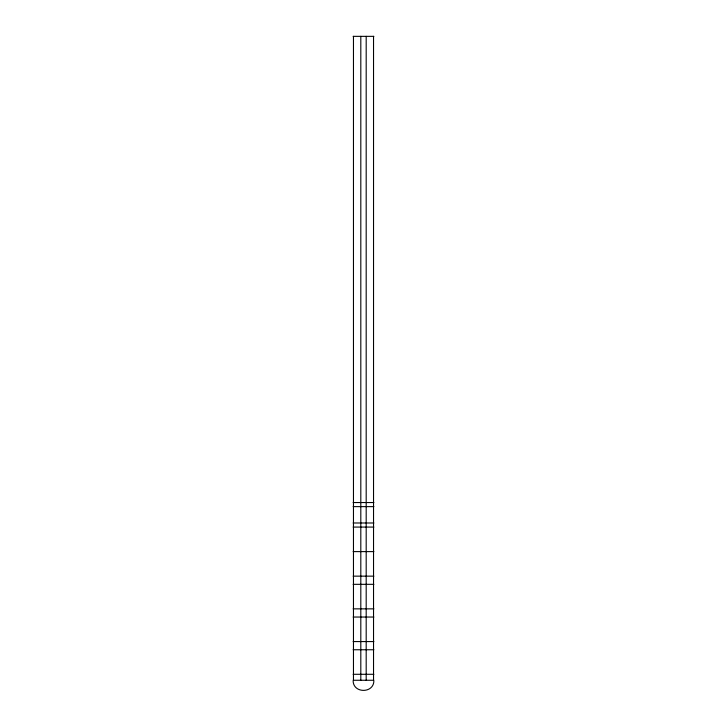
<?xml version="1.0" encoding="UTF-8"?>
<svg xmlns="http://www.w3.org/2000/svg" width="727" height="727" viewBox="0 0 727 727"><rect width="100%" height="100%" fill="white"/><g stroke="black" fill="none" stroke-linecap="round" stroke-linejoin="round"><path stroke-width="1.09" d="M373.851 681.172C373.424 693.44 353.576 693.44 353.149 681.172M353.113 36.35L373.887 36.35M353.113 502.539L373.887 502.539M353.113 506.628L373.887 506.628M353.113 522.986L373.887 522.986M353.113 527.075L373.887 527.075M353.113 551.611L373.887 551.611M353.113 576.147L373.887 576.147M353.113 584.326L373.887 584.326M353.113 608.862L373.887 608.862M353.113 617.041L373.887 617.041M353.113 641.577L373.887 641.577M353.113 649.756L373.887 649.756M353.113 674.292L373.887 674.292M353.113 680.263L373.887 680.263M373.533 36.35L373.533 680.263M366.19 36.35L366.19 680.263M360.81 36.35L360.81 680.263M353.467 36.35L353.467 680.263"/></g></svg>
